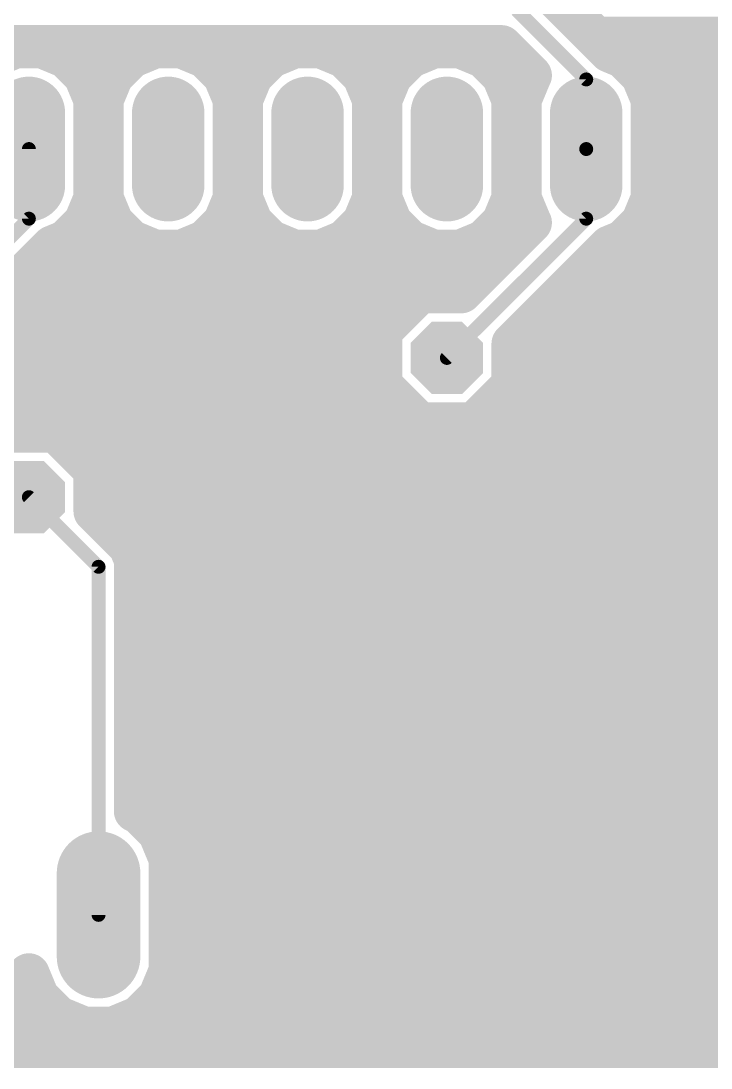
# Model space of a CAD drawing. Extents: x 1 to 64.7, y 1 to 39.6.
# Drawn here: x 27.8 to 40.38, y 1.02 to 20.12 of the extents above; entities that cross this region are included whole.
import ezdxf

# ---------------------------------------------------------------- set-up
doc = ezdxf.new("R2010")
doc.units = 0
doc.layers.add('16', color=175, linetype='CONTINUOUS')
doc.layers.add('17', color=82, linetype='CONTINUOUS')

# ---------------------------------------------------------------- blocks, each defined once
blk = doc.blocks.new('OCTAGONP')
at = {"const_width": 0.5}
blk.add_lwpolyline([(-0.25, -0.1036), (-0.25, 0.1036), (-0.1036, 0.25), (0.1036, 0.25), (0.25, 0.1036), (0.25, -0.1036), (0.1036, -0.25), (-0.1036, -0.25), (-0.25, -0.1036), (-0.25, 0.1036)], dxfattribs=at)
blk = doc.blocks.new('LONGP100')
at = {"const_width": 1}
blk.add_lwpolyline([(-0.5, 0), (0.5, 0)], dxfattribs=at)
at = {"const_width": 0.5}
for points in [[(-0.5, 0.25, 1), (-0.5, -0.25)], [(0.5, -0.25, 1), (0.5, 0.25)]]:
    blk.add_lwpolyline(points, format="xyb", dxfattribs=at)

msp = doc.modelspace()

# ---------------------------------------------------------------- linework, layer by layer
at = {"layer": '16'}
for points, const_width in [([(38.4741, 19.6099), (37.3899, 20.6941)], 0.762), ([(38.1, 19.05), (36.83, 20.32)], 0.254), ([(38.2719, 19.812), (55.4541, 19.812)], 0.762), ([(19.7104, 19.6596), (36.5565, 19.6596)], 0.762), ([(27.7025, 19.6342), (27.2638, 19.4525)], 0.762), ([(28.1775, 19.6342), (27.7025, 19.6342)], 0.762), ([(28.6162, 19.4525), (28.1775, 19.6342)], 0.762), ([(30.2425, 19.6342), (29.8038, 19.4525)], 0.762), ([(30.7175, 19.6342), (30.2425, 19.6342)], 0.762), ([(31.1562, 19.4525), (30.7175, 19.6342)], 0.762), ([(32.7825, 19.6342), (32.3438, 19.4525)], 0.762), ([(33.2575, 19.6342), (32.7825, 19.6342)], 0.762), ([(33.6962, 19.4525), (33.2575, 19.6342)], 0.762), ([(35.3225, 19.6342), (34.8838, 19.4525)], 0.762), ([(35.7975, 19.6342), (35.3225, 19.6342)], 0.762), ([(36.2362, 19.4525), (35.7975, 19.6342)], 0.762), ([(36.5565, 19.6596), (37.0937, 19.1224)], 0.762), ([(38.5291, 19.5548), (38.4741, 19.6099)], 0.762), ([(38.4741, 19.6099), (38.4741, 19.6099)], 0.762), ([(38.7762, 19.4525), (38.5291, 19.5548)], 0.762), ([(28.9521, 19.1166), (28.6162, 19.4525)], 0.762), ([(29.8038, 19.4525), (29.4679, 19.1166)], 0.762), ([(31.4921, 19.1166), (31.1562, 19.4525)], 0.762), ([(32.3438, 19.4525), (32.0079, 19.1166)], 0.762), ([(34.0321, 19.1166), (33.6962, 19.4525)], 0.762), ([(34.8838, 19.4525), (34.5479, 19.1166)], 0.762), ([(36.5721, 19.1166), (36.2362, 19.4525)], 0.762), ([(39.1121, 19.1166), (38.7762, 19.4525)], 0.762), ([(29.1338, 18.6779), (28.9521, 19.1166)], 0.762), ([(29.4679, 19.1166), (29.2862, 18.6779)], 0.762), ([(31.6738, 18.6779), (31.4921, 19.1166)], 0.762), ([(32.0079, 19.1166), (31.8262, 18.6779)], 0.762), ([(34.2138, 18.6779), (34.0321, 19.1166)], 0.762), ([(34.5479, 19.1166), (34.3662, 18.6779)], 0.762), ([(36.7538, 18.6779), (36.5721, 19.1166)], 0.762), ([(37.0879, 19.1166), (36.9062, 18.6779)], 0.762), ([(37.0937, 19.1224), (37.0879, 19.1166)], 0.762), ([(39.2938, 18.6779), (39.1121, 19.1166)], 0.762), ([(28.9797, 19.05), (29.4403, 19.05)], 0.762), ([(31.5197, 19.05), (31.9803, 19.05)], 0.762), ([(34.0597, 19.05), (34.5203, 19.05)], 0.762), ([(36.5997, 19.05), (37.0603, 19.05)], 0.762), ([(39.1397, 19.05), (42.1403, 19.05)], 0.762), ([(38.1, 19.05), (38.1, 17.78)], 0.254), ([(29.1338, 16.8821), (29.1338, 18.6779)], 0.762), ([(29.2862, 18.6779), (29.2862, 16.8821)], 0.762), ([(31.6738, 16.8821), (31.6738, 18.6779)], 0.762), ([(31.8262, 18.6779), (31.8262, 16.8821)], 0.762), ([(34.2138, 16.8821), (34.2138, 18.6779)], 0.762), ([(34.3662, 18.6779), (34.3662, 16.8821)], 0.762), ([(36.7538, 16.8821), (36.7538, 18.6779)], 0.762), ([(36.9062, 18.6779), (36.9062, 16.8821)], 0.762), ([(39.2938, 16.8821), (39.2938, 18.6779)], 0.762), ([(29.1338, 18.288), (29.2862, 18.288)], 0.762), ([(31.6738, 18.288), (31.8262, 18.288)], 0.762), ([(34.2138, 18.288), (34.3662, 18.288)], 0.762), ([(36.7538, 18.288), (36.9062, 18.288)], 0.762), ([(39.2938, 18.288), (41.9862, 18.288)], 0.762), ([(27.94, 16.51), (27.94, 17.78)], 0.254), ([(29.1338, 17.526), (29.2862, 17.526)], 0.762), ([(31.6738, 17.526), (31.8262, 17.526)], 0.762), ([(34.2138, 17.526), (34.3662, 17.526)], 0.762), ([(36.7538, 17.526), (36.9062, 17.526)], 0.762), ([(38.1, 17.78), (38.1, 16.51)], 0.254), ([(39.2938, 17.526), (41.9862, 17.526)], 0.762), ([(28.9521, 16.4434), (29.1338, 16.8821)], 0.762), ([(29.2862, 16.8821), (29.4679, 16.4434)], 0.762), ([(31.4921, 16.4434), (31.6738, 16.8821)], 0.762), ([(31.8262, 16.8821), (32.0079, 16.4434)], 0.762), ([(34.0321, 16.4434), (34.2138, 16.8821)], 0.762), ([(34.3662, 16.8821), (34.5479, 16.4434)], 0.762), ([(36.5721, 16.4434), (36.7538, 16.8821)], 0.762), ([(36.9062, 16.8821), (37.0879, 16.4434)], 0.762), ([(39.1121, 16.4434), (39.2938, 16.8821)], 0.762), ([(29.0849, 16.764), (29.3351, 16.764)], 0.762), ([(31.6249, 16.764), (31.8751, 16.764)], 0.762), ([(34.1649, 16.764), (34.4151, 16.764)], 0.762), ([(36.7049, 16.764), (36.9551, 16.764)], 0.762), ([(39.2449, 16.764), (42.0351, 16.764)], 0.762), ([(28.6162, 16.1075), (28.9521, 16.4434)], 0.762), ([(29.4679, 16.4434), (29.8038, 16.1075)], 0.762), ([(31.1562, 16.1075), (31.4921, 16.4434)], 0.762), ([(32.0079, 16.4434), (32.3438, 16.1075)], 0.762), ([(33.6962, 16.1075), (34.0321, 16.4434)], 0.762), ([(34.5479, 16.4434), (34.8838, 16.1075)], 0.762), ([(37.0937, 16.4376), (35.8199, 15.1638)], 0.762), ([(36.2362, 16.1075), (36.5721, 16.4434)], 0.762), ([(37.0879, 16.4434), (37.0937, 16.4376)], 0.762), ([(38.7762, 16.1075), (39.1121, 16.4434)], 0.762), ([(26.67, 15.24), (27.94, 16.51)], 0.254), ([(38.1, 16.51), (35.56, 13.97)], 0.254), ([(28.3691, 16.0052), (28.6162, 16.1075)], 0.762), ([(29.8038, 16.1075), (30.2425, 15.9258)], 0.762), ([(30.7175, 15.9258), (31.1562, 16.1075)], 0.762), ([(32.3438, 16.1075), (32.7825, 15.9258)], 0.762), ([(33.2575, 15.9258), (33.6962, 16.1075)], 0.762), ([(34.8838, 16.1075), (35.3225, 15.9258)], 0.762), ([(35.7975, 15.9258), (36.2362, 16.1075)], 0.762), ([(38.5291, 16.0052), (38.7762, 16.1075)], 0.762), ([(27.3304, 14.9665), (28.3141, 15.9501)], 0.762), ([(28.3141, 15.9501), (28.3691, 16.0052)], 0.762), ([(28.3659, 16.002), (30.0586, 16.002)], 0.762), ([(30.2425, 15.9258), (30.7175, 15.9258)], 0.762), ([(30.9014, 16.002), (32.5986, 16.002)], 0.762), ([(32.7825, 15.9258), (33.2575, 15.9258)], 0.762), ([(33.4414, 16.002), (35.1386, 16.002)], 0.762), ([(35.3225, 15.9258), (35.7975, 15.9258)], 0.762), ([(35.9814, 16.002), (36.6581, 16.002)], 0.762), ([(36.7538, 14.2299), (38.5291, 16.0052)], 0.762), ([(38.5259, 16.002), (42.5196, 16.002)], 0.762), ([(27.6039, 15.24), (35.8961, 15.24)], 0.762), ([(35.0655, 15.1638), (34.3662, 14.4645)], 0.762), ([(35.8199, 15.1638), (35.0655, 15.1638)], 0.762), ([(37.7639, 15.24), (42.5196, 15.24)], 0.762), ([(27.3304, 14.478), (34.3797, 14.478)], 0.762), ([(34.3662, 14.4645), (34.3662, 13.4755)], 0.762), ([(37.0019, 14.478), (41.9997, 14.478)], 0.762), ([(36.7538, 13.4755), (36.7538, 14.2299)], 0.762), ([(27.3304, 13.716), (34.3662, 13.716)], 0.762), ([(36.7538, 13.716), (41.9862, 13.716)], 0.762), ([(34.3662, 13.4755), (35.0655, 12.7762)], 0.762), ([(36.0545, 12.7762), (36.7538, 13.4755)], 0.762), ([(27.3304, 12.954), (34.8877, 12.954)], 0.762), ([(36.2323, 12.954), (42.5077, 12.954)], 0.762), ([(27.4455, 12.6238), (27.3304, 12.5087)], 0.762), ([(28.4345, 12.6238), (27.4455, 12.6238)], 0.762), ([(29.1338, 11.9245), (28.4345, 12.6238)], 0.762), ([(35.0655, 12.7762), (36.0545, 12.7762)], 0.762), ([(28.8663, 12.192), (42.5196, 12.192)], 0.762), ([(29.1338, 11.1701), (29.1338, 11.9245)], 0.762), ([(29.1338, 11.43), (42.2461, 11.43)], 0.762), ([(27.94, 11.43), (29.21, 10.16)], 0.254), ([(29.5841, 10.7199), (29.1338, 11.1701)], 0.762), ([(29.7699, 10.5341), (29.5841, 10.7199)], 0.762), ([(29.6359, 10.668), (41.4841, 10.668)], 0.762), ([(29.8704, 10.2914), (29.7699, 10.5341)], 0.762), ([(29.8704, 5.7006), (29.8704, 10.2914)], 0.762), ([(29.21, 10.16), (29.21, 3.81)], 0.254), ([(29.8704, 9.906), (41.3703, 9.906)], 0.762), ([(29.8704, 9.144), (40.8501, 9.144)], 0.762), ([(29.8704, 8.382), (40.9553, 8.382)], 0.762), ([(29.8704, 7.62), (51.689, 7.62)], 0.762), ([(29.8704, 6.858), (51.689, 6.858)], 0.762), ([(29.8704, 6.096), (51.4826, 6.096)], 0.762), ([(29.9438, 5.6702), (29.8704, 5.7006)], 0.762), ([(30.3082, 5.3058), (29.9438, 5.6702)], 0.762), ([(30.28, 5.334), (51.054, 5.334)], 0.762), ([(30.5054, 4.8297), (30.3082, 5.3058)], 0.762), ([(30.5054, 2.7903), (30.5054, 4.8297)], 0.762), ([(30.5054, 4.572), (51.054, 4.572)], 0.762), ([(30.5054, 3.81), (51.054, 3.81)], 0.762), ([(30.5054, 3.048), (51.1787, 3.048)], 0.762), ([(27.7682, 2.3142), (27.94, 2.729)], 0.762), ([(27.94, 2.729), (28.1118, 2.3142)], 0.762), ([(30.3082, 2.3142), (30.5054, 2.7903)], 0.762), ([(27.4038, 1.9498), (27.7682, 2.3142)], 0.762), ([(28.1118, 2.3142), (28.4762, 1.9498)], 0.762), ([(29.9438, 1.9498), (30.3082, 2.3142)], 0.762), ([(27.74, 2.286), (28.14, 2.286)], 0.762), ([(30.28, 2.286), (64.313, 2.286)], 0.762), ([(28.4762, 1.9498), (28.9523, 1.7526)], 0.762), ([(29.4677, 1.7526), (29.9438, 1.9498)], 0.762), ([(28.9523, 1.7526), (29.4677, 1.7526)], 0.762), ([(1.397, 1.524), (64.313, 1.524)], 0.762), ([(64.313, 1.397), (1.397, 1.397)], 0.762)]:
    msp.add_lwpolyline(points, dxfattribs=dict(at, const_width=const_width))
for points, const_width in [([(38.2719, 20.0025, 1), (38.2719, 19.6215)], 0.381), ([(27.7025, 19.8247, 1), (27.7025, 19.4437)], 0.381), ([(27.7754, 19.4582, 1), (27.6296, 19.8102)], 0.381), ([(28.2504, 19.8102, 1), (28.1046, 19.4582)], 0.381), ([(28.1775, 19.4437, 1), (28.1775, 19.8247)], 0.381), ([(30.2425, 19.8247, 1), (30.2425, 19.4437)], 0.381), ([(30.3154, 19.4582, 1), (30.1696, 19.8102)], 0.381), ([(30.7904, 19.8102, 1), (30.6446, 19.4582)], 0.381), ([(30.7175, 19.4437, 1), (30.7175, 19.8247)], 0.381), ([(32.7825, 19.8247, 1), (32.7825, 19.4437)], 0.381), ([(32.8554, 19.4582, 1), (32.7096, 19.8102)], 0.381), ([(33.3304, 19.8102, 1), (33.1846, 19.4582)], 0.381), ([(33.2575, 19.4437, 1), (33.2575, 19.8247)], 0.381), ([(35.3225, 19.8247, 1), (35.3225, 19.4437)], 0.381), ([(35.3954, 19.4582, 1), (35.2496, 19.8102)], 0.381), ([(35.8704, 19.8102, 1), (35.7246, 19.4582)], 0.381), ([(35.7975, 19.4437, 1), (35.7975, 19.8247)], 0.381), ([(36.6912, 19.7943, 1), (36.4217, 19.5249)], 0.381), ([(36.5565, 19.4691, 1), (36.5565, 19.8501)], 0.381), ([(38.6088, 19.7446, 1), (38.3394, 19.4752)], 0.381), ([(38.4741, 19.8004, 1), (38.4741, 19.4194)], 0.381), ([(38.602, 19.7308, 1), (38.4562, 19.3788)], 0.381), ([(38.3394, 19.4752, 1), (38.6088, 19.7446)], 0.381), ([(38.3944, 19.4201, 1), (38.6638, 19.6895)], 0.381), ([(38.4741, 19.4194, 1), (38.4741, 19.8004)], 0.381), ([(28.7509, 19.5872, 1), (28.4815, 19.3177)], 0.381), ([(28.5433, 19.2765, 1), (28.6891, 19.6285)], 0.381), ([(29.7309, 19.6285, 1), (29.8767, 19.2765)], 0.381), ([(29.9385, 19.3177, 1), (29.6691, 19.5872)], 0.381), ([(31.2909, 19.5872, 1), (31.0215, 19.3177)], 0.381), ([(31.0833, 19.2765, 1), (31.2291, 19.6285)], 0.381), ([(32.2709, 19.6285, 1), (32.4167, 19.2765)], 0.381), ([(32.4785, 19.3177, 1), (32.2091, 19.5872)], 0.381), ([(33.8309, 19.5872, 1), (33.5615, 19.3177)], 0.381), ([(33.6233, 19.2765, 1), (33.7691, 19.6285)], 0.381), ([(34.8109, 19.6285, 1), (34.9567, 19.2765)], 0.381), ([(35.0185, 19.3177, 1), (34.7491, 19.5872)], 0.381), ([(36.3709, 19.5872, 1), (36.1015, 19.3177)], 0.381), ([(36.1633, 19.2765, 1), (36.3091, 19.6285)], 0.381), ([(38.9109, 19.5872, 1), (38.6415, 19.3177)], 0.381), ([(38.7033, 19.2765, 1), (38.8491, 19.6285)], 0.381), ([(29.1281, 19.1895, 1), (28.7761, 19.0437)], 0.381), ([(29.6439, 19.0437, 1), (29.2919, 19.1895)], 0.381), ([(31.6681, 19.1895, 1), (31.3161, 19.0437)], 0.381), ([(32.1839, 19.0437, 1), (31.8319, 19.1895)], 0.381), ([(34.2081, 19.1895, 1), (33.8561, 19.0437)], 0.381), ([(34.7239, 19.0437, 1), (34.3719, 19.1895)], 0.381), ([(36.7481, 19.1895, 1), (36.3961, 19.0437)], 0.381), ([(37.2639, 19.0437, 1), (36.9119, 19.1895)], 0.381), ([(37.2284, 18.9877, 1), (36.959, 19.2571)], 0.381), ([(39.2881, 19.1895, 1), (38.9361, 19.0437)], 0.381), ([(28.9797, 19.2405, 1), (28.9797, 18.8595)], 0.381), ([(28.8173, 18.9819, 1), (29.0868, 19.2513)], 0.381), ([(29.3332, 19.2513, 1), (29.6026, 18.9819)], 0.381), ([(29.4403, 18.8595, 1), (29.4403, 19.2405)], 0.381), ([(31.5197, 19.2405, 1), (31.5197, 18.8595)], 0.381), ([(31.3573, 18.9819, 1), (31.6268, 19.2513)], 0.381), ([(31.8732, 19.2513, 1), (32.1426, 18.9819)], 0.381), ([(31.9803, 18.8595, 1), (31.9803, 19.2405)], 0.381), ([(34.0597, 19.2405, 1), (34.0597, 18.8595)], 0.381), ([(33.8973, 18.9819, 1), (34.1668, 19.2513)], 0.381), ([(34.4132, 19.2513, 1), (34.6826, 18.9819)], 0.381), ([(34.5203, 18.8595, 1), (34.5203, 19.2405)], 0.381), ([(36.5997, 19.2405, 1), (36.5997, 18.8595)], 0.381), ([(36.4373, 18.9819, 1), (36.7068, 19.2513)], 0.381), ([(36.9532, 19.2513, 1), (37.2226, 18.9819)], 0.381), ([(36.959, 18.9877, 1), (37.2284, 19.2571)], 0.381), ([(37.0603, 18.8595, 1), (37.0603, 19.2405)], 0.381), ([(39.1397, 19.2405, 1), (39.1397, 18.8595)], 0.381), ([(38.9773, 18.9819, 1), (39.2468, 19.2513)], 0.381), ([(38.1635, 19.05, 1), (38.0365, 19.05)], 0.127), ([(38.0551, 19.0051, 1), (38.1449, 19.0949)], 0.127), ([(29.3243, 18.6779, 1), (28.9433, 18.6779)], 0.381), ([(28.9578, 18.605, 1), (29.3098, 18.7508)], 0.381), ([(29.4767, 18.6779, 1), (29.0957, 18.6779)], 0.381), ([(29.1102, 18.7508, 1), (29.4622, 18.605)], 0.381), ([(31.8643, 18.6779, 1), (31.4833, 18.6779)], 0.381), ([(31.4978, 18.605, 1), (31.8498, 18.7508)], 0.381), ([(32.0167, 18.6779, 1), (31.6357, 18.6779)], 0.381), ([(31.6502, 18.7508, 1), (32.0022, 18.605)], 0.381), ([(34.4043, 18.6779, 1), (34.0233, 18.6779)], 0.381), ([(34.0378, 18.605, 1), (34.3898, 18.7508)], 0.381), ([(34.5567, 18.6779, 1), (34.1757, 18.6779)], 0.381), ([(34.1902, 18.7508, 1), (34.5422, 18.605)], 0.381), ([(36.9443, 18.6779, 1), (36.5633, 18.6779)], 0.381), ([(36.5778, 18.605, 1), (36.9298, 18.7508)], 0.381), ([(37.0967, 18.6779, 1), (36.7157, 18.6779)], 0.381), ([(36.7302, 18.7508, 1), (37.0822, 18.605)], 0.381), ([(39.4843, 18.6779, 1), (39.1033, 18.6779)], 0.381), ([(39.1178, 18.605, 1), (39.4698, 18.7508)], 0.381), ([(29.1338, 18.4785, 1), (29.1338, 18.0975)], 0.381), ([(29.2862, 18.0975, 1), (29.2862, 18.4785)], 0.381), ([(31.6738, 18.4785, 1), (31.6738, 18.0975)], 0.381), ([(31.8262, 18.0975, 1), (31.8262, 18.4785)], 0.381), ([(34.2138, 18.4785, 1), (34.2138, 18.0975)], 0.381), ([(34.3662, 18.0975, 1), (34.3662, 18.4785)], 0.381), ([(36.7538, 18.4785, 1), (36.7538, 18.0975)], 0.381), ([(36.9062, 18.0975, 1), (36.9062, 18.4785)], 0.381), ([(39.2938, 18.4785, 1), (39.2938, 18.0975)], 0.381), ([(28.0035, 17.78, 1), (27.8765, 17.78)], 0.127), ([(29.1338, 17.7165, 1), (29.1338, 17.3355)], 0.381), ([(29.2862, 17.3355, 1), (29.2862, 17.7165)], 0.381), ([(31.6738, 17.7165, 1), (31.6738, 17.3355)], 0.381), ([(31.8262, 17.3355, 1), (31.8262, 17.7165)], 0.381), ([(34.2138, 17.7165, 1), (34.2138, 17.3355)], 0.381), ([(34.3662, 17.3355, 1), (34.3662, 17.7165)], 0.381), ([(36.7538, 17.7165, 1), (36.7538, 17.3355)], 0.381), ([(36.9062, 17.3355, 1), (36.9062, 17.7165)], 0.381), ([(38.1635, 17.78, 1), (38.0365, 17.78)], 0.127), ([(38.0365, 17.78, 1), (38.1635, 17.78)], 0.127), ([(39.2938, 17.7165, 1), (39.2938, 17.3355)], 0.381), ([(29.3098, 16.8092, 1), (28.9578, 16.955)], 0.381), ([(29.4622, 16.955, 1), (29.1102, 16.8092)], 0.381), ([(31.8498, 16.8092, 1), (31.4978, 16.955)], 0.381), ([(32.0022, 16.955, 1), (31.6502, 16.8092)], 0.381), ([(34.3898, 16.8092, 1), (34.0378, 16.955)], 0.381), ([(34.5422, 16.955, 1), (34.1902, 16.8092)], 0.381), ([(36.9298, 16.8092, 1), (36.5778, 16.955)], 0.381), ([(37.0822, 16.955, 1), (36.7302, 16.8092)], 0.381), ([(39.4698, 16.8092, 1), (39.1178, 16.955)], 0.381), ([(29.0849, 16.9545, 1), (29.0849, 16.5735)], 0.381), ([(28.9433, 16.8821, 1), (29.3243, 16.8821)], 0.381), ([(29.0957, 16.8821, 1), (29.4767, 16.8821)], 0.381), ([(29.3351, 16.5735, 1), (29.3351, 16.9545)], 0.381), ([(31.6249, 16.9545, 1), (31.6249, 16.5735)], 0.381), ([(31.4833, 16.8821, 1), (31.8643, 16.8821)], 0.381), ([(31.6357, 16.8821, 1), (32.0167, 16.8821)], 0.381), ([(31.8751, 16.5735, 1), (31.8751, 16.9545)], 0.381), ([(34.1649, 16.9545, 1), (34.1649, 16.5735)], 0.381), ([(34.0233, 16.8821, 1), (34.4043, 16.8821)], 0.381), ([(34.1757, 16.8821, 1), (34.5567, 16.8821)], 0.381), ([(34.4151, 16.5735, 1), (34.4151, 16.9545)], 0.381), ([(36.7049, 16.9545, 1), (36.7049, 16.5735)], 0.381), ([(36.5633, 16.8821, 1), (36.9443, 16.8821)], 0.381), ([(36.7157, 16.8821, 1), (37.0967, 16.8821)], 0.381), ([(36.9551, 16.5735, 1), (36.9551, 16.9545)], 0.381), ([(39.2449, 16.9545, 1), (39.2449, 16.5735)], 0.381), ([(39.1033, 16.8821, 1), (39.4843, 16.8821)], 0.381), ([(29.0868, 16.3087, 1), (28.8173, 16.5781)], 0.381), ([(29.6026, 16.5781, 1), (29.3332, 16.3087)], 0.381), ([(31.6268, 16.3087, 1), (31.3573, 16.5781)], 0.381), ([(32.1426, 16.5781, 1), (31.8732, 16.3087)], 0.381), ([(34.1668, 16.3087, 1), (33.8973, 16.5781)], 0.381), ([(34.6826, 16.5781, 1), (34.4132, 16.3087)], 0.381), ([(36.7068, 16.3087, 1), (36.4373, 16.5781)], 0.381), ([(37.2226, 16.5781, 1), (36.9533, 16.3086)], 0.381), ([(37.2284, 16.3029, 1), (36.959, 16.5723)], 0.381), ([(39.2468, 16.3087, 1), (38.9773, 16.5781)], 0.381), ([(27.9849, 16.4651, 1), (27.8951, 16.5549)], 0.127), ([(28.7761, 16.5163, 1), (29.1281, 16.3705)], 0.381), ([(29.2919, 16.3705, 1), (29.6439, 16.5163)], 0.381), ([(31.3161, 16.5163, 1), (31.6681, 16.3705)], 0.381), ([(31.8319, 16.3705, 1), (32.1839, 16.5163)], 0.381), ([(33.8561, 16.5163, 1), (34.2081, 16.3705)], 0.381), ([(34.3719, 16.3705, 1), (34.7239, 16.5163)], 0.381), ([(36.3961, 16.5163, 1), (36.7481, 16.3705)], 0.381), ([(36.9119, 16.3705, 1), (37.2639, 16.5163)], 0.381), ([(36.959, 16.3029, 1), (37.2284, 16.5724)], 0.381), ([(38.1449, 16.4651, 1), (38.0551, 16.5549)], 0.127), ([(38.9361, 16.5163, 1), (39.2881, 16.3705)], 0.381), ([(27.8765, 16.51, 1), (28.0035, 16.51)], 0.127), ([(28.4815, 16.2422, 1), (28.7509, 15.9728)], 0.381), ([(28.6891, 15.9315, 1), (28.5433, 16.2835)], 0.381), ([(29.8767, 16.2835, 1), (29.7309, 15.9315)], 0.381), ([(29.6691, 15.9728, 1), (29.9385, 16.2422)], 0.381), ([(31.0215, 16.2422, 1), (31.2909, 15.9728)], 0.381), ([(31.2291, 15.9315, 1), (31.0833, 16.2835)], 0.381), ([(32.4167, 16.2835, 1), (32.2709, 15.9315)], 0.381), ([(32.2091, 15.9728, 1), (32.4785, 16.2422)], 0.381), ([(33.5615, 16.2422, 1), (33.8309, 15.9728)], 0.381), ([(33.7691, 15.9315, 1), (33.6233, 16.2835)], 0.381), ([(34.9567, 16.2835, 1), (34.8109, 15.9315)], 0.381), ([(34.7491, 15.9728, 1), (35.0185, 16.2422)], 0.381), ([(36.1015, 16.2422, 1), (36.3709, 15.9728)], 0.381), ([(36.3091, 15.9315, 1), (36.1633, 16.2835)], 0.381), ([(38.0365, 16.51, 1), (38.1635, 16.51)], 0.127), ([(38.6415, 16.2422, 1), (38.9109, 15.9728)], 0.381), ([(38.8491, 15.9315, 1), (38.7033, 16.2835)], 0.381), ([(28.1794, 16.0848, 1), (28.4488, 15.8154)], 0.381), ([(28.3659, 16.1925, 1), (28.3659, 15.8115)], 0.381), ([(28.2962, 16.1812, 1), (28.442, 15.8292)], 0.381), ([(28.4488, 15.8154, 1), (28.1794, 16.0848)], 0.381), ([(28.5038, 15.8705, 1), (28.2344, 16.1399)], 0.381), ([(30.2425, 16.1163, 1), (30.2425, 15.7353)], 0.381), ([(30.0586, 15.8115, 1), (30.0586, 16.1925)], 0.381), ([(30.1696, 15.7498, 1), (30.3154, 16.1018)], 0.381), ([(30.6446, 16.1018, 1), (30.7904, 15.7498)], 0.381), ([(30.9014, 16.1925, 1), (30.9014, 15.8115)], 0.381), ([(30.7175, 15.7353, 1), (30.7175, 16.1163)], 0.381), ([(32.7825, 16.1163, 1), (32.7825, 15.7353)], 0.381), ([(32.5986, 15.8115, 1), (32.5986, 16.1925)], 0.381), ([(32.7096, 15.7498, 1), (32.8554, 16.1018)], 0.381), ([(33.1846, 16.1018, 1), (33.3304, 15.7498)], 0.381), ([(33.4414, 16.1925, 1), (33.4414, 15.8115)], 0.381), ([(33.2575, 15.7353, 1), (33.2575, 16.1163)], 0.381), ([(35.3225, 16.1163, 1), (35.3225, 15.7353)], 0.381), ([(35.1386, 15.8115, 1), (35.1386, 16.1925)], 0.381), ([(35.2496, 15.7498, 1), (35.3954, 16.1018)], 0.381), ([(35.7246, 16.1018, 1), (35.8704, 15.7498)], 0.381), ([(35.9814, 16.1925, 1), (35.9814, 15.8115)], 0.381), ([(35.7975, 15.7353, 1), (35.7975, 16.1163)], 0.381), ([(36.6581, 15.8115, 1), (36.6581, 16.1925)], 0.381), ([(38.5259, 16.1925, 1), (38.5259, 15.8115)], 0.381), ([(38.4562, 16.1812, 1), (38.602, 15.8292)], 0.381), ([(38.6638, 15.8705, 1), (38.3944, 16.1399)], 0.381), ([(35.0655, 15.3543, 1), (35.0655, 14.9733)], 0.381), ([(35.2002, 15.0291, 1), (34.9308, 15.2985)], 0.381), ([(35.6851, 15.2985, 1), (35.9546, 15.0291)], 0.381), ([(35.8199, 14.9733, 1), (35.8199, 15.3543)], 0.381), ([(35.8961, 15.0495, 1), (35.8961, 15.4305)], 0.381), ([(37.7639, 15.4305, 1), (37.7639, 15.0495)], 0.381), ([(34.5567, 14.4645, 1), (34.1757, 14.4645)], 0.381), ([(34.2315, 14.5992, 1), (34.5009, 14.3298)], 0.381), ([(34.3797, 14.2875, 1), (34.3797, 14.6685)], 0.381), ([(37.0019, 14.6685, 1), (37.0019, 14.2875)], 0.381), ([(36.9443, 14.2299, 1), (36.5633, 14.2299)], 0.381), ([(36.6191, 14.3646, 1), (36.8885, 14.0951)], 0.381), ([(34.3662, 13.5255, 1), (34.3662, 13.9065)], 0.381), ([(35.5151, 14.0149, 1), (35.6049, 13.9251)], 0.127), ([(36.7538, 13.9065, 1), (36.7538, 13.5255)], 0.381), ([(34.5009, 13.6102, 1), (34.2315, 13.3408)], 0.381), ([(36.8885, 13.3408, 1), (36.6191, 13.6102)], 0.381), ([(34.1757, 13.4755, 1), (34.5567, 13.4755)], 0.381), ([(36.5633, 13.4755, 1), (36.9443, 13.4755)], 0.381), ([(34.8877, 12.7635, 1), (34.8877, 13.1445)], 0.381), ([(36.2323, 13.1445, 1), (36.2323, 12.7635)], 0.381), ([(27.5802, 12.4891, 1), (27.3108, 12.7585)], 0.381), ([(28.5692, 12.7585, 1), (28.2998, 12.4891)], 0.381), ([(28.4345, 12.4333, 1), (28.4345, 12.8143)], 0.381), ([(35.0655, 12.9667, 1), (35.0655, 12.5857)], 0.381), ([(34.9308, 12.6415, 1), (35.2002, 12.9109)], 0.381), ([(35.9198, 12.9109, 1), (36.1892, 12.6415)], 0.381), ([(36.0545, 12.5857, 1), (36.0545, 12.9667)], 0.381), ([(28.8663, 12.3825, 1), (28.8663, 12.0015)], 0.381), ([(29.3243, 11.9245, 1), (28.9433, 11.9245)], 0.381), ([(28.9991, 11.7898, 1), (29.2685, 12.0592)], 0.381), ([(29.1338, 11.6205, 1), (29.1338, 11.2395)], 0.381), ([(27.9849, 11.4749, 1), (27.8951, 11.3851)], 0.127), ([(29.2685, 11.3048, 1), (28.9991, 11.0354)], 0.381), ([(28.9433, 11.1701, 1), (29.3243, 11.1701)], 0.381), ([(29.7188, 10.8546, 1), (29.4494, 10.5852)], 0.381), ([(29.6359, 10.8585, 1), (29.6359, 10.4775)], 0.381), ([(29.4494, 10.5852, 1), (29.7188, 10.8546)], 0.381), ([(29.9459, 10.607, 1), (29.5939, 10.4612)], 0.381), ([(29.6352, 10.3994, 1), (29.9046, 10.6688)], 0.381), ([(30.0609, 10.2914, 1), (29.6799, 10.2914)], 0.381), ([(29.6944, 10.2185, 1), (30.0464, 10.3643)], 0.381), ([(29.2735, 10.16, 1), (29.1465, 10.16)], 0.127), ([(29.1651, 10.1151, 1), (29.2549, 10.2049)], 0.127), ([(29.8704, 10.0965, 1), (29.8704, 9.7155)], 0.381), ([(29.8704, 9.3345, 1), (29.8704, 8.9535)], 0.381), ([(29.8704, 8.5725, 1), (29.8704, 8.1915)], 0.381), ([(29.8704, 7.8105, 1), (29.8704, 7.4295)], 0.381), ([(29.8704, 7.0485, 1), (29.8704, 6.6675)], 0.381), ([(29.8704, 6.2865, 1), (29.8704, 5.9055)], 0.381), ([(29.9433, 5.8766, 1), (29.7975, 5.5246)], 0.381), ([(30.0785, 5.8049, 1), (29.8091, 5.5355)], 0.381), ([(29.8709, 5.4942, 1), (30.0167, 5.8462)], 0.381), ([(29.6799, 5.7006, 1), (30.0609, 5.7006)], 0.381), ([(30.28, 5.5245, 1), (30.28, 5.1435)], 0.381), ([(30.4842, 5.3787, 1), (30.1322, 5.2329)], 0.381), ([(30.1735, 5.1711, 1), (30.4429, 5.4405)], 0.381), ([(30.6959, 4.8297, 1), (30.3149, 4.8297)], 0.381), ([(30.3294, 4.7568, 1), (30.6814, 4.9026)], 0.381), ([(30.5054, 4.7625, 1), (30.5054, 4.3815)], 0.381), ([(30.5054, 4.0005, 1), (30.5054, 3.6195)], 0.381), ([(29.1465, 3.81, 1), (29.2735, 3.81)], 0.127), ([(30.5054, 3.2385, 1), (30.5054, 2.8575)], 0.381), ([(28.116, 2.8019, 1), (27.764, 2.6561)], 0.381), ([(28.116, 2.6561, 1), (27.764, 2.8019)], 0.381), ([(30.6814, 2.7174, 1), (30.3294, 2.8632)], 0.381), ([(30.3149, 2.7903, 1), (30.6959, 2.7903)], 0.381), ([(27.9029, 2.1795, 1), (27.6335, 2.4489)], 0.381), ([(28.2465, 2.4489, 1), (27.9771, 2.1795)], 0.381), ([(30.4429, 2.1795, 1), (30.1735, 2.4489)], 0.381), ([(27.74, 2.4765, 1), (27.74, 2.0955)], 0.381), ([(27.5922, 2.3871, 1), (27.9442, 2.2413)], 0.381), ([(27.9358, 2.2413, 1), (28.2878, 2.3871)], 0.381), ([(28.14, 2.0955, 1), (28.14, 2.4765)], 0.381), ([(30.28, 2.4765, 1), (30.28, 2.0955)], 0.381), ([(30.1322, 2.3871, 1), (30.4842, 2.2413)], 0.381), ([(28.5491, 2.1258, 1), (28.4033, 1.7738)], 0.381), ([(30.0167, 1.7738, 1), (29.8709, 2.1258)], 0.381), ([(28.3415, 1.8151, 1), (28.6109, 2.0845)], 0.381), ([(28.9523, 1.9431, 1), (28.9523, 1.5621)], 0.381), ([(28.8794, 1.5766, 1), (29.0252, 1.9286)], 0.381), ([(29.3948, 1.9286, 1), (29.5406, 1.5766)], 0.381), ([(29.4677, 1.5621, 1), (29.4677, 1.9431)], 0.381), ([(29.8091, 2.0845, 1), (30.0785, 1.8151)], 0.381)]:
    msp.add_lwpolyline(points, format="xyb", dxfattribs=dict(at, const_width=const_width))

# ---------------------------------------------------------------- block references
at = {"layer": '17'}
for name, p, xscale, yscale, rotation in [('LONGP100', (27.94, 17.78), 1.3208, 1.3208, 90), ('LONGP100', (30.48, 17.78), 1.3208, 1.3208, 90), ('LONGP100', (33.02, 17.78), 1.3208, 1.3208, 90), ('LONGP100', (35.56, 17.78), 1.3208, 1.3208, 90), ('LONGP100', (38.1, 17.78), 1.3208, 1.3208, 90), ('LONGP100', (40.64, 17.78), 1.3208, 1.3208, 90), ('OCTAGONP', (27.94, 11.43), 1.3208, 1.3208, 180), ('LONGP100', (29.21, 3.81), 1.524, 1.524, 270)]:
    msp.add_blockref(name, p, dxfattribs=dict(at, xscale=xscale, yscale=yscale, rotation=rotation))
at = {"layer": '17', "xscale": 1.3208, "yscale": 1.3208}
for p in [(30.48, 13.97), (35.56, 13.97), (38.1, 13.97)]:
    msp.add_blockref('OCTAGONP', p, dxfattribs=at)

doc.saveas('drawing.dxf')
